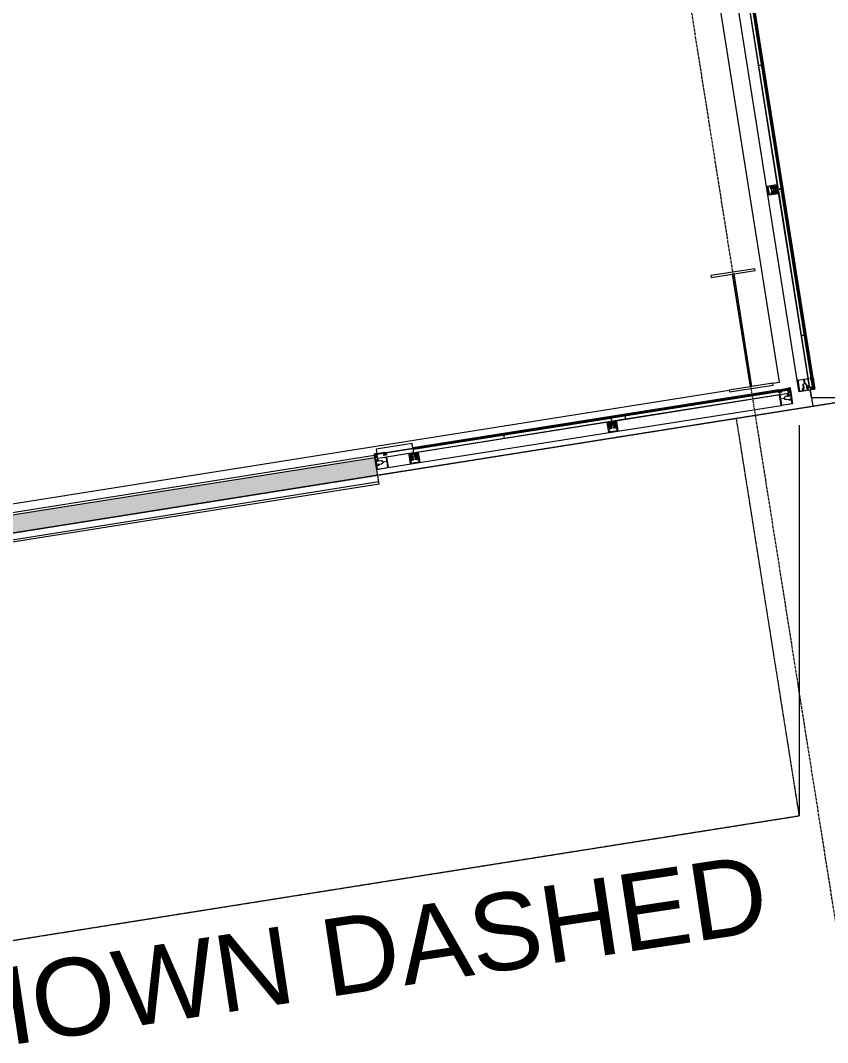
# Model space of a CAD drawing. Header units: millimetres. Extents: x -2612262 to -2065320, y 3717813 to 4283368.
# Drawn here: x -2234951 to -2230768, y 4009804 to 4015098 of the extents above; entities that cross this region are included whole.
import ezdxf

# ---------------------------------------------------------------- set-up
doc = ezdxf.new("R2010")
doc.units = ezdxf.units.MM
for name, pattern in [('Aligning Line', [3.2004, 1.6002, -1.6002]), ('Grid Line', [21, 12, -3, 3, -3]), ('Overhead', [4, 2.5, -1.5])]:
    doc.linetypes.add(name, pattern=pattern)
for name, color, linetype, lineweight in [('A-DETL-GENF', 92, 'Continuous', 5), ('A-FLOR', 192, 'Continuous', 5), ('A-FLOR-OVHD', 1, 'Overhead', 13), ('A-GENM', 13, 'Continuous', 5), ('A-GLAZ-CURT', 52, 'Continuous', 5), ('A-GLAZ-CWMG', 51, 'Continuous', 5), ('A-WALL', 113, 'Continuous', 5), ('A-WALL-PATT', 111, 'Continuous', 13), ('C-TOPO', 7, 'Continuous', 5), ('G-ANNO-REFR', 1, 'Aligning Line', 5), ('G-ANNO-TEXT', 231, 'Continuous', 5), ('S-BEAM', 12, 'Continuous', 5), ('S-GRID', 1, 'Continuous', 5)]:
    doc.layers.add(name, color=color, linetype=linetype, lineweight=lineweight)
doc.styles.add('Arial_2', font='arial.ttf', dxfattribs={"height": 400})
picture_1 = doc.add_image_def('image1.jpg', size_in_pixel=(6528, 5638))

# ---------------------------------------------------------------- blocks, each defined once
blk = doc.blocks.new('Structural Framing 19 - Structural Framing 1-1145889-GA - Part B')
at = {"layer": 'S-BEAM', "lineweight": 13}
for p, q in [((-2231145.6, 4013811.9), (-2231372.8, 4013775.9)), ((-2231252.7, 4013784.8), (-2231144, 4013802)), ((-2231144, 4013802), (-2231145.6, 4013811.9)), ((-2231372.8, 4013775.9), (-2231371.2, 4013766)), ((-2231371.2, 4013766), (-2231262.5, 4013783.2)), ((-2231262.5, 4013783.2), (-2231170.2, 4013200.5)), ((-2231160.4, 4013202.1), (-2231252.7, 4013784.8)), ((-2231277.3, 4013173.4), (-2231050.2, 4013209.4)), ((-2231051.7, 4013219.3), (-2231160.4, 4013202.1)), ((-2231050.2, 4013209.4), (-2231051.7, 4013219.3)), ((-2231170.2, 4013200.5), (-2231278.9, 4013183.3)), ((-2231278.9, 4013183.3), (-2231277.3, 4013173.4))]:
    blk.add_line(p, q, dxfattribs=at)
blk = doc.blocks.new('Rectangular Mullion - DPANMF BT2-1105307-GA - Part B')
at = {"layer": 'A-DETL-GENF'}
for p, q in [((-41.7, 64.5), (-46.7, 64.5)), ((-46.7, 64.5), (-46.7, 10.5)), ((-46, 64.5), (10.8, 64.5)), ((13.3, 67), (-45.3, 67)), ((-45.2, 33.9), (-45.2, 63)), ((-45.2, 63), (-41.7, 63)), ((-41.7, 63), (-41.7, 64.5)), ((10.8, 64.5), (10.8, 46.4)), ((13.3, -7.1), (13.3, 67)), ((-46.7, 10.5), (-36.7, 10.5)), ((-45.2, 12), (-45.2, 30.4)), ((-36.7, 12), (-45.2, 12)), ((-25.4, 32.9), (-44.2, 32.9)), ((-44.2, 31.4), (-25.4, 31.4)), ((-36.7, 10.5), (-36.7, 12)), ((4, 24.1), (-15.3, 24.1)), ((-15.3, 22.9), (-2, 22.9)), ((-15.1, 40.1), (4, 40.1)), ((-2, 41.3), (-15, 41.3)), ((-2, 43.8), (-2, 41.3)), ((-2, 22.9), (-2, 20.4)), ((-1, 41.3), (-1, 43.8)), ((0.9, 41.3), (-1, 41.3)), ((-1, 20.4), (-1, 22.9)), ((-1, 22.9), (0.9, 22.9)), ((10.8, 46.4), (-0.2, 46.4)), ((-0.2, 46.4), (-0.2, 42.1)), ((-0.2, 22), (-0.2, 13.8)), ((-0.2, 13.8), (1.3, 13.8)), ((1.3, 41.5), (1.3, 44.9)), ((1.3, 44.9), (10.8, 44.9)), ((1.3, 20.4), (1.3, 22.5)), ((10.8, 20.4), (1.3, 20.4)), ((1.3, 13.8), (1.3, 18.9)), ((1.3, 18.9), (10.8, 18.9)), ((4.2, 40.7), (1.7, 42.1)), ((1.7, 22.2), (4.2, 23.6)), ((7.8, 4), (2, 4)), ((2, 4), (2, 0.1)), ((3.3, -0.6), (3.3, 2.3)), ((3.3, 2.3), (5.9, 2.3)), ((3.3, 1.2), (3.3, -1.6)), ((4.4, -2.2), (4.4, 0.6)), ((5.9, 2.3), (5.9, -14.3)), ((7.8, -5.4), (7.8, 4)), ((10.8, 44.9), (10.8, 20.4)), ((10.8, 18.9), (10.8, -5.4)), ((-45.8, -6.3), (-48, -0.4)), ((-43.7, -6.9), (-45.8, -6.3)), ((-44.1, -10.5), (-45.6, -10.5)), ((-45.6, -10.5), (-45.6, -16.4)), ((-45.6, -12.3), (-45.6, -10.5)), ((-45.6, -10.5), (-43.4, -10.5)), ((-45.6, -16.4), (2.4, -16.4)), ((-44.2, -0.9), (-43.1, -6.3)), ((-44.1, -14.4), (-44.1, -10.5)), ((0, -14.4), (-44.1, -14.4)), ((-41.5, -5.9), (-43.6, -0.7)), ((-43.4, -10.5), (-43.4, -11.6)), ((0, -11.7), (0, -14.4)), ((1.8, -11), (0.7, -11)), ((2.4, -16.4), (1.6, -12.4)), ((1.6, -12.4), (3.2, -12.4)), ((2.3, -2.4), (2.3, -10.5)), ((2.3, -12.7), (2.3, -16.4)), ((2.3, -16.4), (7.8, -16.4)), ((3.7, -3.3), (4.4, -2.2)), ((3.7, -11.9), (3.7, -3.3)), ((5.9, -14.3), (4.2, -14.3)), ((10.8, -5.4), (7.8, -5.4)), ((7.8, -16.4), (7.8, -7.1)), ((7.8, -7.1), (13.3, -7.1))]:
    blk.add_line(p, q, dxfattribs=at)
for centre, radius, start, end in [((-44.2, 33.9), 1, 180, 270), ((-44.2, 30.4), 1, 90, 180), ((-25.4, 33.9), 1, 270, 350.1209), ((-25.4, 30.4), 1, 9.879, 90), ((-15.3, 32.1), 9.2, 88.3739, 170.1209), ((-15.3, 32.1), 9.2, 189.879, 270), ((-15.3, 32.1), 8, 88.2562, 270), ((-1.5, 43.8), 0.5, 0, 180), ((-1.5, 20.4), 0.5, 180, 0), ((2.8, 0.1), 0.834, 180, 303.9612), ((4, 40.4), 0.3, 270, 60), ((4, 23.8), 0.3, 300, 90), ((-48.3, -0.5), 0.4, 19.6375, 186.4047), ((-9.6, -1.2), 39.1, 179.0481, 193.7613), ((-44.3, -9.7), 3.39, 193.7613, 216.2723), ((-43.9, -0.8), 0.32, 21.9882, 191.4702), ((-43.6, -6.4), 0.48, 253.5726, 11.4702), ((-45.9, -0.3), 11.6, 282.7142, 356.5551), ((-40.7, -5.5), 0.88, 201.9882, 317.4298), ((-81.5, 37), 59.8, 313.8532, 321.0063), ((-34.7, -0.9), 0.4, 353.0736, 139.4168), ((0.7, -11.7), 0.7, 90, 180), ((1.8, -10.5), 0.5, 270, 0), ((3.2, -11.9), 0.5, 270, 0), ((4.2, -13.8), 0.5, 180, 270)]:
    blk.add_arc(centre, radius, start, end, dxfattribs=at)
for points, knots in [([(-45.3, 67), (-45.3, 67), (-45.4, 67), (-45.6, 66.9), (-45.7, 66.7), (-45.8, 66.6), (-45.9, 66.4), (-46, 66.1), (-46.1, 65.8), (-46.3, 65.6), (-46.4, 65.3), (-46.4, 65.1), (-46.4, 64.9), (-46.4, 64.7), (-46.2, 64.6), (-46.1, 64.5), (-46, 64.5)], [0, 0, 0, 0, 0.0625, 0.125, 0.177083, 0.229167, 0.291667, 0.375, 0.458333, 0.541667, 0.625, 0.708333, 0.770833, 0.84375, 0.916667, 1, 1, 1, 1]), ([(-0.2, 42.1), (-0.2, 41.9), (0, 41.7), (0.3, 41.5), (0.5, 41.4), (0.6, 41.3), (0.8, 41.3), (1, 41.2), (1.2, 41.3), (1.3, 41.4), (1.3, 41.5)], [0, 0, 0, 0, 0.333333, 0.416667, 0.5, 0.583333, 0.666667, 0.75, 0.84375, 1, 1, 1, 1]), ([(1.3, 22.5), (1.3, 22.6), (1.2, 22.7), (1.1, 22.8), (0.9, 22.8), (0.7, 22.8), (0.5, 22.7), (0.3, 22.6), (0.1, 22.5), (0, 22.3), (-0.2, 22.2), (-0.2, 22.1), (-0.2, 22)], [0, 0, 0, 0, 0.083333, 0.1875, 0.291667, 0.375, 0.458333, 0.583333, 0.666667, 0.75, 0.875, 1, 1, 1, 1]), ([(1.7, 42.1), (1.7, 42.1), (1.6, 42.2), (1.4, 42), (1.2, 41.8), (1.1, 41.6), (1, 41.4), (0.9, 41.3)], [0, 0, 0, 0, 0.25, 0.5, 0.75, 0.875, 1, 1, 1, 1]), ([(0.9, 22.9), (1, 22.9), (1.1, 22.7), (1.2, 22.5), (1.3, 22.3), (1.5, 22.1), (1.6, 22.1), (1.7, 22.2)], [0, 0, 0, 0, 0.125, 0.25, 0.375, 0.625, 1, 1, 1, 1]), ([(4.4, 0.6), (4.4, 0.7), (4.3, 1), (4.2, 1.2), (3.9, 1.3), (3.7, 1.4), (3.4, 1.4), (3.3, 1.3), (3.3, 1.2)], [0, 0, 0, 0, 0.166667, 0.333333, 0.5, 0.666667, 0.791667, 1, 1, 1, 1]), ([(-47, -11.7), (-46.8, -12), (-46.3, -12.4), (-45.7, -12.5), (-45.6, -12.4), (-45.6, -12.3)], [0, 0, 0, 0, 0.470588, 0.735294, 1, 1, 1, 1]), ([(3.3, -1.6), (3.2, -1.6), (3.1, -1.6), (2.9, -1.6), (2.7, -1.7), (2.5, -1.8), (2.4, -2), (2.3, -2.2), (2.3, -2.3), (2.3, -2.4)], [0, 0, 0, 0, 0.222222, 0.388889, 0.555556, 0.666667, 0.777778, 0.888889, 1, 1, 1, 1]), ([(3.7, -13.8), (3.7, -13.8), (3.7, -13.7), (3.7, -13.5), (3.6, -13.3), (3.5, -13.2), (3.3, -13.1), (3.2, -12.9), (3, -12.8), (2.8, -12.6), (2.7, -12.5), (2.5, -12.4), (2.3, -12.4), (2.3, -12.6), (2.3, -12.7)], [0, 0, 0, 0, 0.0625, 0.125, 0.1875, 0.25, 0.3125, 0.375, 0.5, 0.583333, 0.708333, 0.802083, 0.911458, 1, 1, 1, 1])]:
    blk.add_open_spline(points, degree=3, knots=knots, dxfattribs=at)
blk = doc.blocks.new('Rectangular Mullion - Frame_Framed Facade_Danpal_DPANMF BT2-2873153-GA - Part B')
at = {"layer": 'A-GLAZ-CWMG'}
for p, q in [((-60, 54.5), (-60, 57)), ((-13.3, 0.5), (-60, 0.5)), ((-13.3, -24.4), (-13.3, 0.5)), ((-58.9, -26.4), (-58.9, -20.5)), ((-58.9, -20.5), (-57.4, -20.5)), ((-57.4, -20.5), (-57.4, -24.4)), ((-5.5, -26.4), (-10.9, -26.4)), ((0, -17.1), (-5.5, -17.1)), ((-5.5, -17.1), (-5.5, -26.4))]:
    blk.add_line(p, q, dxfattribs=at)
blk = doc.blocks.new('MulticellPanel_Polycarbonate_Danpal_1040w - Grey-2900066-GA - Part B')
at = {"layer": 'A-GENM'}
h = blk.add_hatch(dxfattribs=at)
h.set_pattern_fill('FP_21', color=256, style=0, pattern_type=2)
h.set_pattern_definition([(81, (1576145.8, -4312767.3), (-790.15067, 125.14757), []), (171, (1576145.8, -4312767.3), (-125.14757, -790.15067), [])])
h.paths.add_polyline_path([(-458.4, -6.4), (-456.3, -1.3), (-462.2, -3.2)])
h.paths.add_polyline_path([(-463.4, -13.5), (-458.4, -10.9), (-458.4, -6.4), (-463.4, -4.4)])
h.paths.add_polyline_path([(-463.4, -2.1), (-456.3, -1.3), (-463.4, 7)])
h.paths.add_polyline_path([(-454.5, 0), (454.5, 0), (462.2, 8.2), (460.4, 16), (-460.4, 16), (-462.2, 8.2)])
h.paths.add_polyline_path([(458.4, -6.4), (462.2, -3.2), (456.3, -1.3)])
h.paths.add_polyline_path([(463.4, -13.3), (463.4, -4.4), (458.4, -6.4), (458.4, -10.9), (462.8, -13.2)])
h.paths.add_polyline_path([(456.3, -1.3), (463.4, -2.1), (463.4, 7)])
for p, q in [((-463.4, 13), (-463.4, 9.4)), ((-463.4, 7), (-463.4, -2.1)), ((460.4, 16), (-460.4, 16)), ((463.4, 9.4), (463.4, 13)), ((463.4, -2.1), (463.4, 7)), ((-463.4, -4.4), (-463.4, -13.5)), ((-461.9, -15), (-459.1, -15)), ((-458.4, -6.4), (-456.3, -1.3)), ((-458.4, -10.9), (-455.9, -6)), ((-455.9, -6), (-458.4, -6.4)), ((-455.9, -10.5), (-458.4, -10.9)), ((-457.7, -14.2), (-455.9, -10.5)), ((-454.5, 0), (454.5, 0)), ((458.4, -6.4), (455.9, -6)), ((455.9, -6), (458.4, -10.9)), ((458.4, -10.9), (455.9, -10.5)), ((455.9, -10.5), (457.3, -13.3)), ((456.3, -1.3), (458.4, -6.4)), ((459.1, -15), (461.9, -15)), ((463.4, -13.3), (463.4, -4.4))]:
    blk.add_line(p, q, dxfattribs=at)
for centre, radius, start, end in [((-460.4, 13), 3, 90, 180), ((-463.4, 8.2), 1.2, 270.0002, 89.9998), ((460.4, 13), 3, 0, 90), ((463.4, 8.2), 1.2, 90.0002, 269.9998), ((-463.4, -3.2), 1.2, 270.0002, 89.9998), ((-461.9, -13.5), 1.5, 180, 270), ((-459.1, -13.5), 1.5, 270, 333.1609), ((-454.5, -2), 2, 90, 158.7864), ((454.5, -2), 2, 21.2136, 90), ((459.1, -13.5), 1.5, 206.8391, 270), ((461.9, -13.5), 1.5, 270, 315), ((463.4, -3.2), 1.2, 90.0002, 269.9998)]:
    blk.add_arc(centre, radius, start, end, dxfattribs=at)
blk = doc.blocks.new('Rectangular Mullion - DPAEC50-1105308-GA - Part B')
at = {"layer": 'A-DETL-GENF'}
for p, q in [((24.3, 53.5), (-24.3, 53.5)), ((-24.3, 53.5), (-24.3, 4.5)), ((24.3, 4.5), (24.3, 53.5)), ((-23.3, 3.5), (-18.2, 3.5)), ((-21.8, 7.3), (-21.8, 34.3)), ((-21.3, 42.6), (-21.3, 49.5)), ((-20.8, 35.3), (-18.1, 35.3)), ((-16.8, 6.7), (-20.7, 6.3)), ((-15, 18), (-20.3, 8.8)), ((-20.3, 8.8), (-20.3, 7.3)), ((-20.3, 7.3), (-14.1, 7.3)), ((-20.1, 50.7), (-1.2, 50.7)), ((-20.1, 41), (-19.6, 42.6)), ((-19.7, 8.7), (-14.9, 16.9)), ((-19.7, 7.9), (-19.7, 8.7)), ((-14.2, 7.9), (-19.7, 7.9)), ((-17, 40), (-18.6, 39.5)), ((-18.1, 35.3), (-17.6, 21.6)), ((-9.6, 36.9), (-17.6, 36.9)), ((-16.3, 22.3), (-16.8, 35.3)), ((-16.8, 35.3), (-9, 35.3)), ((-9.3, 19.8), (-14.2, 19.8)), ((-14.2, 19.2), (-9.6, 19.2)), ((-8.9, 9.2), (-13.4, 8.1)), ((-13.3, 7.4), (-7.3, 8.9)), ((-8.5, 1.7), (-12.4, 1.4)), ((-12.2, 0.8), (-8.6, 1.1)), ((-7.3, 8.9), (-9.2, 4.5)), ((-8, 37.5), (-9.1, 37.5)), ((9.1, 34.3), (-9.1, 34.3)), ((-9.1, 33.5), (-7.9, 33.5)), ((-8.7, 4), (-6.9, 4.4)), ((-6.9, 4.4), (-8.5, 1.7)), ((-8.3, 4.8), (-6.1, 9.9)), ((-6.1, 9.9), (-8.3, 9.4)), ((-5.8, 5.4), (-8.3, 4.8)), ((-8, 36.3), (-8, 37.5)), ((-7.9, 33.5), (-7.9, 21.5)), ((-7.8, 1.7), (-5.8, 5.4)), ((-7.3, 22), (-7.3, 33.5)), ((-7.3, 33.5), (7.3, 33.5)), ((3.5, 23.2), (-3.5, 23.2)), ((-3.5, 22.6), (3.5, 22.6)), ((-1.2, 50.7), (0, 51.9)), ((0, 51.9), (1.2, 50.7)), ((1.2, 50.7), (20.1, 50.7)), ((8.3, 4.8), (5.8, 5.4)), ((5.8, 5.4), (7.8, 1.7)), ((8.3, 9.4), (6.1, 9.9)), ((6.1, 9.9), (8.3, 4.8)), ((8.5, 1.7), (6.9, 4.4)), ((6.9, 4.4), (8.7, 4)), ((7.3, 33.5), (7.3, 22)), ((9.2, 4.5), (7.3, 8.9)), ((7.3, 8.9), (13.3, 7.4)), ((7.9, 21.5), (7.9, 33.5)), ((7.9, 33.5), (9.1, 33.5)), ((9.1, 37.5), (8, 37.5)), ((8, 37.5), (8, 36.3)), ((12.4, 1.4), (8.5, 1.7)), ((8.6, 1.1), (12.2, 0.8)), ((13.4, 8.1), (8.9, 9.2)), ((9, 35.3), (16.8, 35.3)), ((14.2, 19.8), (9.3, 19.8)), ((17.6, 36.9), (9.6, 36.9)), ((9.6, 19.2), (14.2, 19.2)), ((14.1, 7.3), (20.3, 7.3)), ((19.7, 7.9), (14.2, 7.9)), ((14.9, 16.9), (19.7, 8.7)), ((20.3, 8.8), (15, 18)), ((16.8, 35.3), (16.3, 22.3)), ((20.7, 6.3), (16.8, 6.7)), ((18.6, 39.5), (17, 40)), ((17.6, 21.6), (18.1, 35.3)), ((18.1, 35.3), (20.8, 35.3)), ((18.2, 3.5), (23.3, 3.5)), ((19.6, 42.6), (20.1, 41)), ((19.7, 8.7), (19.7, 7.9)), ((20.3, 7.3), (20.3, 8.8)), ((21.3, 49.5), (21.3, 42.6)), ((21.8, 34.3), (21.8, 7.3))]:
    blk.add_line(p, q, dxfattribs=at)
for centre, radius, start, end in [((-23.3, 4.5), 1, 180, 270), ((-20.6, 39), 2.1, 75, 15), ((-20.8, 34.3), 1, 90, 180), ((-20.8, 7.3), 1, 180, 275), ((-20.1, 49.5), 1.2, 90, 180), ((-20.6, 39), 3.7, 75, 100.9055), ((-20.6, 39), 3.7, 325.4192, 15), ((-9.1, 28.3), 6, 90, 178.5709), ((137.1, 24.7), 152.2, 178.5709, 182.4896), ((137.1, 24.7), 152.2, 182.9076, 186.319), ((-9.1, 28.3), 5.2, 90, 178.5709), ((137.1, 24.7), 151.4, 178.5709, 181.8369), ((137.1, 24.7), 151.4, 182.064, 186.2791), ((137.1, 25.2), 152.2, 186.7358, 188.8939), ((137.1, 25.2), 151.4, 186.7315, 189.0318), ((-12.3, 1.8), 0.975, 188.8939, 275.24), ((-3.5, 16.6), 6.58, 156.7371, 181.8449), ((16.4, 17.2), 26.5, 181.8449, 197.5886), ((-9.8, 37.6), 0.706, 289.0493, 354.5477), ((-3.5, 16.6), 5.98, 90, 181.8449), ((16.4, 17.2), 25.9, 181.8449, 197.6717), ((-3.5, 16.6), 6.58, 131.8412, 150.9148), ((-8.8, 4.4), 0.4, 157.1611, 284), ((-9, 36.3), 1, 270, 360), ((-8.7, 2.1), 0.963, 275.24, 334.4387), ((-3.5, 16.6), 6.58, 90, 125.1634), ((3.5, 16.6), 6.58, 54.8366, 90), ((3.5, 16.6), 5.98, 358.1551, 90), ((8.7, 2.1), 0.963, 205.5613, 264.76), ((3.5, 16.6), 6.58, 29.0852, 48.1588), ((9, 36.3), 1, 180, 270), ((-16.4, 17.2), 25.9, 342.3283, 358.1551), ((8.8, 4.4), 0.4, 256, 22.8389), ((-16.4, 17.2), 26.5, 342.4114, 358.1551), ((9.8, 37.6), 0.706, 185.4523, 250.9507), ((9.1, 28.3), 6, 1.4287, 89.9792), ((9.1, 28.3), 5.2, 1.4291, 90), ((3.5, 16.6), 6.58, 358.1551, 23.2629), ((12.3, 1.8), 0.975, 264.76, 351.1061), ((-137.1, 25.2), 151.4, 350.9682, 353.2685), ((-137.1, 25.2), 152.2, 351.1061, 353.2642), ((-137.1, 24.7), 151.4, 353.7209, 357.936), ((-137.1, 24.7), 151.4, 358.1631, 1.4291), ((-137.1, 24.7), 152.2, 353.681, 357.0924), ((-137.1, 24.7), 152.2, 357.5109, 1.4287), ((20.6, 39), 3.7, 165, 214.5808), ((20.6, 39), 2.1, 165, 105), ((20.6, 39), 3.7, 79.0945, 105), ((20.1, 49.5), 1.2, 360, 90), ((20.8, 7.3), 1, 265, 360), ((20.8, 34.3), 1, 360, 90), ((23.3, 4.5), 1, 270, 360)]:
    blk.add_arc(centre, radius, start, end, dxfattribs=at)
for points, knots in [([(-18.2, 3.5), (-18.1, 3.5), (-17.9, 3.5), (-17.6, 3.7), (-17.5, 3.8), (-17.3, 4), (-17.2, 4.2), (-17, 4.4), (-16.9, 4.6), (-16.8, 4.8), (-16.7, 5.1), (-16.6, 5.4), (-16.5, 5.6), (-16.5, 5.8), (-16.5, 6), (-16.5, 6.2), (-16.5, 6.4), (-16.5, 6.6), (-16.6, 6.7), (-16.8, 6.7), (-16.8, 6.7)], [0, 0, 0, 0, 0.083333, 0.166667, 0.208333, 0.25, 0.333333, 0.375, 0.416667, 0.458333, 0.5, 0.583333, 0.666667, 0.729167, 0.791667, 0.84375, 0.885417, 0.927083, 0.96875, 1, 1, 1, 1]), ([(-17.6, 21.6), (-17.6, 21.5), (-17.6, 21.4), (-17.4, 21.3), (-17.1, 21.3), (-16.8, 21.5), (-16.6, 21.7), (-16.4, 21.9), (-16.4, 22.1), (-16.4, 22.3), (-16.3, 22.3)], [0, 0, 0, 0, 0.125, 0.25, 0.5, 0.625, 0.75, 0.875, 0.9375, 1, 1, 1, 1]), ([(16.3, 22.3), (16.4, 22.3), (16.4, 22.1), (16.4, 22), (16.5, 21.8), (16.7, 21.5), (17.1, 21.2), (17.6, 21.3), (17.6, 21.6)], [0, 0, 0, 0, 0.0625, 0.125, 0.1875, 0.3125, 0.4375, 1, 1, 1, 1]), ([(16.8, 6.7), (16.8, 6.7), (16.6, 6.7), (16.5, 6.6), (16.5, 6.4), (16.5, 6.2), (16.5, 6), (16.5, 5.8), (16.5, 5.6), (16.6, 5.3), (16.9, 4.6), (17.5, 3.7), (17.8, 3.5), (18.2, 3.5)], [0, 0, 0, 0, 0.03125, 0.072917, 0.114583, 0.15625, 0.208333, 0.270833, 0.333333, 0.416667, 0.583333, 0.75, 1, 1, 1, 1])]:
    blk.add_open_spline(points, degree=3, knots=knots, dxfattribs=at)
blk = doc.blocks.new('Rectangular Mullion - Mullion_FramedFacade_Danpal_DPAEC50-2873148-GA - Part B')
at = {"layer": 'A-GLAZ-CWMG'}
for p, q in [((-18.2, 3.5), (-23.3, 3.5)), ((-20.3, 8.8), (-21.8, 8.8)), ((-20.7, 6.3), (-16.8, 6.7)), ((-20.3, 7.3), (-20.3, 8.8)), ((-14.1, 7.3), (-20.3, 7.3)), ((-8.6, 1.1), (-12.2, 0.8)), ((-8.3, 9.4), (-6.1, 9.9)), ((-6.1, 9.9), (-8.3, 4.8)), ((-8.3, 4.8), (-5.8, 5.4)), ((-5.8, 5.4), (-7.8, 1.7)), ((3.5, 22.6), (-3.5, 22.6)), ((7.8, 1.7), (5.8, 5.4)), ((5.8, 5.4), (8.3, 4.8)), ((8.3, 4.8), (6.1, 9.9)), ((6.1, 9.9), (8.3, 9.4)), ((12.2, 0.8), (8.6, 1.1)), ((20.3, 7.3), (14.1, 7.3)), ((16.8, 6.7), (20.7, 6.3)), ((23.3, 3.5), (18.2, 3.5)), ((21.8, 8.8), (20.3, 8.8)), ((20.3, 8.8), (20.3, 7.3))]:
    blk.add_line(p, q, dxfattribs=at)
for centre, radius, start, end in [((-23.3, 4.5), 1, 180, 270), ((-20.8, 7.3), 1, 227.5, 275), ((137.1, 25.2), 152.2, 186.7358, 188.8939), ((-12.3, 1.8), 0.975, 188.8939, 275.24), ((-3.5, 16.6), 5.98, 90, 181.8449), ((16.4, 17.2), 25.9, 181.8449, 197.6717), ((-8.7, 2.1), 0.963, 275.24, 334.4387), ((3.5, 16.6), 5.98, 358.1551, 90), ((8.7, 2.1), 0.963, 205.5613, 264.76), ((-16.4, 17.2), 25.9, 342.3283, 358.1551), ((12.3, 1.8), 0.975, 264.76, 351.1061), ((-137.1, 25.2), 152.2, 351.1061, 353.2642), ((20.8, 7.3), 1, 265, 0), ((23.3, 4.5), 1, 270, 0)]:
    blk.add_arc(centre, radius, start, end, dxfattribs=at)
for points, knots in [([(-16.8, 6.7), (-16.8, 6.7), (-16.6, 6.7), (-16.5, 6.6), (-16.5, 6.4), (-16.5, 6.2), (-16.5, 6), (-16.5, 5.8), (-16.5, 5.6), (-16.6, 5.4), (-16.7, 5.1), (-16.8, 4.8), (-16.9, 4.6), (-17, 4.4), (-17.2, 4.2), (-17.3, 4), (-17.5, 3.8), (-17.6, 3.7), (-17.9, 3.5), (-18.1, 3.5), (-18.2, 3.5)], [-1, -1, -1, -1, -0.96875, -0.927083, -0.885417, -0.84375, -0.791667, -0.729167, -0.666667, -0.583333, -0.5, -0.458333, -0.416667, -0.375, -0.333333, -0.25, -0.208333, -0.166667, -0.083333, 0, 0, 0, 0]), ([(18.2, 3.5), (17.8, 3.5), (17.5, 3.7), (16.9, 4.6), (16.6, 5.3), (16.5, 5.6), (16.5, 5.8), (16.5, 6), (16.5, 6.2), (16.5, 6.4), (16.5, 6.6), (16.6, 6.7), (16.8, 6.7), (16.8, 6.7)], [-1, -1, -1, -1, -0.75, -0.583333, -0.416667, -0.333333, -0.270833, -0.208333, -0.15625, -0.114583, -0.072917, -0.03125, 0, 0, 0, 0])]:
    blk.add_open_spline(points, degree=3, knots=knots, dxfattribs=at)
blk = doc.blocks.new('Rectangular Mullion - Frame_Framed Facade_Danpal_DPANMF BT1-2900064-GA - Part B')
at = {"layer": 'A-GLAZ-CWMG'}
for p, q in [((-2231020.8, 4013185.1), (-2231891.1, 4013047.2)), ((-2230974.9, 4013186.4), (-2231890.2, 4013041.4)), ((-2231017.7, 4013158.3), (-2231880.6, 4013021.7)), ((-2230962.7, 4013194.3), (-2230968.1, 4013193.4)), ((-2230961.7, 4013188.5), (-2230967.2, 4013187.6)), ((-2230962.7, 4013194.3), (-2230961.7, 4013188.5)), ((-2230961.7, 4013188.5), (-2230961.2, 4013185.1)), ((-2231008.9, 4013102.5), (-2231878, 4012964.9))]:
    blk.add_line(p, q, dxfattribs=at)
blk = doc.blocks.new('Rectangular Mullion - DPANMF BT1-1105306-GA - Part B')
at = {"layer": 'A-DETL-GENF'}
for p, q in [((45.3, 67), (-13.3, 67)), ((-13.3, 67), (-13.3, -7.1)), ((-10.8, 46.4), (-10.8, 64.5)), ((-10.8, 64.5), (46, 64.5)), ((46.7, 64.5), (41.7, 64.5)), ((41.7, 64.5), (41.7, 63)), ((41.7, 63), (45.2, 63)), ((45.2, 63), (45.2, 33.9)), ((46.7, 10.5), (46.7, 64.5)), ((0.2, 46.4), (-10.8, 46.4)), ((-10.8, 20.4), (-10.8, 44.9)), ((-10.8, 44.9), (-1.3, 44.9)), ((-1.3, 20.4), (-10.8, 20.4)), ((-10.8, -5.4), (-10.8, 18.9)), ((-10.8, 18.9), (-1.3, 18.9)), ((-2, 4), (-7.8, 4)), ((-7.8, 4), (-7.8, -5.4)), ((-5.9, -14.3), (-5.9, 2.3)), ((-5.9, 2.3), (-3.3, 2.3)), ((-4.4, 0.6), (-4.4, -2.2)), ((-1.7, 42.1), (-4.2, 40.7)), ((-4.2, 23.6), (-1.7, 22.2)), ((-4, 40.1), (15.1, 40.1)), ((15.3, 24.1), (-4, 24.1)), ((-3.3, 2.3), (-3.3, -0.6)), ((-3.3, -1.6), (-3.3, 1.2)), ((-2, 0.1), (-2, 4)), ((-1.3, 44.9), (-1.3, 41.5)), ((-1.3, 22.5), (-1.3, 20.4)), ((-1.3, 18.9), (-1.3, 13.8)), ((-1.3, 13.8), (0.2, 13.8)), ((1, 41.3), (-0.9, 41.3)), ((-0.9, 22.9), (1, 22.9)), ((0.2, 42.1), (0.2, 46.4)), ((0.2, 13.8), (0.2, 22)), ((1, 43.8), (1, 41.3)), ((1, 22.9), (1, 20.4)), ((2, 41.3), (2, 43.8)), ((15, 41.3), (2, 41.3)), ((2, 20.4), (2, 22.9)), ((2, 22.9), (15.3, 22.9)), ((44.2, 32.9), (25.4, 32.9)), ((25.4, 31.4), (44.2, 31.4)), ((45.2, 12), (36.7, 12)), ((36.7, 12), (36.7, 10.5)), ((36.7, 10.5), (46.7, 10.5)), ((45.2, 30.4), (45.2, 12)), ((-13.3, -7.1), (-7.8, -7.1)), ((-7.8, -5.4), (-10.8, -5.4)), ((-7.8, -7.1), (-7.8, -16.4)), ((-7.8, -16.4), (-2.3, -16.4)), ((-4.2, -14.3), (-5.9, -14.3)), ((-4.4, -2.2), (-3.7, -3.3)), ((-3.7, -3.3), (-3.7, -11.9)), ((-3.2, -12.4), (-1.6, -12.4)), ((-1.6, -12.4), (-2.4, -16.4)), ((-2.4, -16.4), (45.6, -16.4)), ((-2.3, -10.5), (-2.3, -2.4)), ((-2.3, -16.4), (-2.3, -12.7)), ((-0.7, -11), (-1.8, -11)), ((0, -14.4), (0, -11.7)), ((44.1, -14.4), (0, -14.4)), ((43.6, -0.7), (41.5, -5.9)), ((43.1, -6.3), (44.2, -0.9)), ((43.4, -11.6), (43.4, -10.5)), ((43.4, -10.5), (45.6, -10.5)), ((45.8, -6.3), (43.7, -6.9)), ((45.6, -10.5), (44.1, -10.5)), ((44.1, -10.5), (44.1, -14.4)), ((45.6, -16.4), (45.6, -10.5)), ((45.6, -10.5), (45.6, -12.3)), ((48, -0.4), (45.8, -6.3))]:
    blk.add_line(p, q, dxfattribs=at)
for centre, radius, start, end in [((-4, 40.4), 0.3, 120, 270), ((-4, 23.8), 0.3, 90, 240), ((-2.8, 0.1), 0.834, 236.0388, 360), ((1.5, 43.8), 0.5, 360, 180), ((1.5, 20.4), 0.5, 180, 360), ((15.3, 32.1), 9.2, 9.8791, 91.6261), ((15.3, 32.1), 8, 270, 91.7438), ((15.3, 32.1), 9.2, 270, 350.121), ((25.4, 33.9), 1, 189.8791, 270), ((25.4, 30.4), 1, 90, 170.121), ((44.2, 33.9), 1, 270, 0), ((44.2, 30.4), 1, 0, 90), ((-4.2, -13.8), 0.5, 270, 360), ((-3.2, -11.9), 0.5, 180, 270), ((-1.8, -10.5), 0.5, 180, 270), ((-0.7, -11.7), 0.7, 360, 90), ((34.7, -0.9), 0.4, 40.5832, 186.9264), ((45.9, -0.3), 11.6, 183.4449, 257.2858), ((81.5, 37), 59.8, 218.9937, 226.1468), ((40.7, -5.5), 0.88, 222.5702, 338.0118), ((43.6, -6.4), 0.48, 168.5298, 286.4274), ((43.9, -0.8), 0.32, 348.5298, 158.0118), ((44.3, -9.7), 3.39, 323.7277, 346.2387), ((9.6, -1.2), 39.1, 346.2387, 0.9519), ((48.3, -0.5), 0.4, 353.5953, 160.3625)]:
    blk.add_arc(centre, radius, start, end, dxfattribs=at)
for points, knots in [([(46, 64.5), (46, 64.5), (46.1, 64.5), (46.3, 64.6), (46.4, 64.7), (46.4, 64.9), (46.4, 65.2), (46.3, 65.4), (46.2, 65.8), (46, 66.1), (45.8, 66.5), (45.7, 66.6), (45.6, 66.8), (45.5, 67), (45.4, 67), (45.3, 67)], [0, 0, 0, 0, 0.041667, 0.104167, 0.177083, 0.239583, 0.333333, 0.416667, 0.5, 0.666667, 0.729167, 0.791667, 0.84375, 0.90625, 1, 1, 1, 1]), ([(-3.3, 1.2), (-3.3, 1.2), (-3.3, 1.3), (-3.6, 1.4), (-3.9, 1.4), (-4.2, 1.2), (-4.3, 1), (-4.4, 0.7), (-4.4, 0.6)], [0, 0, 0, 0, 0.125, 0.25, 0.5, 0.666667, 0.833333, 1, 1, 1, 1]), ([(-0.9, 41.3), (-1, 41.4), (-1.1, 41.6), (-1.2, 41.8), (-1.3, 42), (-1.5, 42.2), (-1.6, 42.2), (-1.7, 42.1)], [0, 0, 0, 0, 0.125, 0.25, 0.375, 0.625, 1, 1, 1, 1]), ([(-1.7, 22.2), (-1.7, 22.1), (-1.6, 22.1), (-1.4, 22.2), (-1.2, 22.5), (-1.1, 22.7), (-1, 22.9), (-0.9, 22.9)], [0, 0, 0, 0, 0.25, 0.5, 0.75, 0.875, 1, 1, 1, 1]), ([(-1.3, 41.5), (-1.3, 41.5), (-1.2, 41.3), (-1.1, 41.2), (-0.9, 41.2), (-0.7, 41.3), (-0.5, 41.4), (-0.3, 41.5), (-0.1, 41.6), (0, 41.7), (0.2, 41.9), (0.2, 42), (0.2, 42.1)], [0, 0, 0, 0, 0.083333, 0.1875, 0.291667, 0.375, 0.458333, 0.583333, 0.666667, 0.75, 0.875, 1, 1, 1, 1]), ([(0.2, 22), (0.2, 22.2), (0, 22.4), (-0.3, 22.6), (-0.5, 22.7), (-0.6, 22.7), (-0.8, 22.8), (-1, 22.8), (-1.2, 22.8), (-1.3, 22.7), (-1.3, 22.5)], [0, 0, 0, 0, 0.333333, 0.416667, 0.5, 0.583333, 0.666667, 0.75, 0.84375, 1, 1, 1, 1]), ([(-2.3, -12.7), (-2.3, -12.6), (-2.3, -12.5), (-2.5, -12.4), (-2.7, -12.5), (-2.9, -12.7), (-3.1, -12.9), (-3.3, -13), (-3.4, -13.2), (-3.5, -13.3), (-3.6, -13.4), (-3.7, -13.6), (-3.7, -13.8), (-3.7, -13.8)], [0, 0, 0, 0, 0.072917, 0.1875, 0.291667, 0.5, 0.583333, 0.666667, 0.729167, 0.791667, 0.854167, 0.916667, 1, 1, 1, 1]), ([(-2.3, -2.4), (-2.3, -2.3), (-2.3, -2.2), (-2.4, -2), (-2.5, -1.8), (-2.6, -1.7), (-2.8, -1.7), (-3, -1.6), (-3.2, -1.6), (-3.3, -1.6)], [0, 0, 0, 0, 0.111111, 0.222222, 0.333333, 0.444444, 0.555556, 0.708333, 1, 1, 1, 1]), ([(45.6, -12.3), (45.6, -12.3), (45.7, -12.5), (45.8, -12.5), (46, -12.5), (46.4, -12.4), (46.8, -12.1), (47, -11.8), (47, -11.7)], [0, 0, 0, 0, 0.147059, 0.294118, 0.411765, 0.588235, 0.823529, 1, 1, 1, 1])]:
    blk.add_open_spline(points, degree=3, knots=knots, dxfattribs=at)
blk = doc.blocks.new('Rectangular Mullion - Frame_Framed Facade_Danpal_DPANMF BT1-2872724-GA - Part B')
at = {"layer": 'A-GLAZ-CWMG'}
for p, q in [((-60, 57), (-60, 54.5)), ((-60, 0.5), (-13.3, 0.5)), ((-13.3, 0.5), (-13.3, -24.4)), ((-57.4, -20.5), (-58.9, -20.5)), ((-58.9, -20.5), (-58.9, -26.4)), ((-57.4, -24.4), (-57.4, -20.5)), ((-10.9, -26.4), (-5.5, -26.4)), ((-5.5, -17.1), (0, -17.1)), ((-5.5, -26.4), (-5.5, -17.1))]:
    blk.add_line(p, q, dxfattribs=at)
blk = doc.blocks.new('MulticellPanel_Polycarbonate_Danpal_1040w - Grey-2873154-GA - Part B')
at = {"layer": 'A-GENM'}
h = blk.add_hatch(dxfattribs=at)
h.set_pattern_fill('FP_22', color=256, style=0, pattern_type=2)
h.set_pattern_definition([(81, (1577129.2, -4312767.3), (-790.15067, 125.14757), []), (171, (1577129.2, -4312767.3), (-125.14757, -790.15067), [])])
h.paths.add_polyline_path([(-515, -6.4), (-513, -1.3), (-518.8, -3.2)])
h.paths.add_polyline_path([(-520, -13.5), (-515, -10.9), (-515, -6.4), (-520, -4.4)])
h.paths.add_polyline_path([(-520, -2.1), (-513, -1.3), (-520, 7)])
h.paths.add_polyline_path([(-511.1, 0), (511.1, 0), (518.8, 8.2), (517, 16), (-517, 16), (-518.8, 8.2)])
h.paths.add_polyline_path([(515, -6.4), (518.8, -3.2), (513, -1.3)])
h.paths.add_polyline_path([(520, -13.5), (520, -4.4), (515, -6.4), (515, -10.9)])
h.paths.add_polyline_path([(513, -1.3), (520, -2.1), (520, 7)])
for p, q in [((-520, 13), (-520, 9.4)), ((-520, 7), (-520, -2.1)), ((517, 16), (-517, 16)), ((520, 9.4), (520, 13)), ((520, -2.1), (520, 7)), ((-520, -4.4), (-520, -13.5)), ((-518.5, -15), (-515.7, -15)), ((-515, -6.4), (-513, -1.3)), ((-515, -10.9), (-512.5, -6)), ((-512.5, -6), (-515, -6.4)), ((-512.5, -10.5), (-515, -10.9)), ((-514.4, -14.2), (-512.5, -10.5)), ((-511.1, 0), (511.1, 0)), ((515, -6.4), (512.5, -6)), ((512.5, -6), (515, -10.9)), ((515, -10.9), (512.5, -10.5)), ((512.5, -10.5), (514.4, -14.2)), ((513, -1.3), (515, -6.4)), ((515.7, -15), (518.5, -15)), ((520, -13.5), (520, -4.4))]:
    blk.add_line(p, q, dxfattribs=at)
for centre, radius, start, end in [((-517, 13), 3, 90, 180), ((-520, 8.2), 1.2, 270.0002, 89.9998), ((517, 13), 3, 360, 90), ((520, 8.2), 1.2, 90.0002, 269.9998), ((-520, -3.2), 1.2, 270.0002, 89.9998), ((-518.5, -13.5), 1.5, 180, 270), ((-515.7, -13.5), 1.5, 270, 333.1609), ((-511.1, -2), 2, 90, 158.7864), ((511.1, -2), 2, 21.2136, 90), ((515.7, -13.5), 1.5, 206.8391, 270), ((518.5, -13.5), 1.5, 270, 360), ((520, -3.2), 1.2, 90.0002, 269.9998)]:
    blk.add_arc(centre, radius, start, end, dxfattribs=at)
blk = doc.blocks.new('Rectangular Mullion - Frame_Framed Facade_Danpal_DPANMF BT1-1113569-GA - Part B')
at = {"layer": 'A-GLAZ-CWMG'}
for p, q in [((-2231891.1, 4013047.2), (-2232918.3, 4012884.5)), ((-2231890.2, 4013041.4), (-2232917.4, 4012878.7)), ((-2231893.1, 4013019.7), (-2232907.8, 4012859)), ((-2231878, 4012964.9), (-2232905.2, 4012802.2))]:
    blk.add_line(p, q, dxfattribs=at)
blk = doc.blocks.new('System Panel - Glazed-2900076-GA - Part B')
at = {"layer": 'A-GLAZ-CURT'}
for p, q in [((520, 49.5), (332, 49.5)), ((332, 49.5), (332, 26.4)), ((376.2, 24.5), (520, 24.5)), ((520, 24.5), (520, 49.5))]:
    blk.add_line(p, q, dxfattribs=at)
blk = doc.blocks.new('MulticellPanel_Polycarbonate_Danpal_1040w - Grey-2900077-GA - Part B')
at = {"layer": 'A-GENM'}
h = blk.add_hatch(dxfattribs=at)
h.set_pattern_fill('FP_23', color=256, style=0, pattern_type=2)
h.set_pattern_definition([(171, (4314312.7, 1575571.7), (-125.14757, -790.15067), []), (261, (4314312.7, 1575571.7), (790.15067, -125.14757), [])])
h.paths.add_polyline_path([(488.1, -6.4), (491.9, -3.2), (486, -1.3)])
h.paths.add_polyline_path([(493.1, -13.5), (493.1, -4.4), (488.1, -6.4), (488.1, -10.9)])
h.paths.add_polyline_path([(493.1, -2.1), (493.1, 7), (486, -1.3)])
h.paths.add_polyline_path([(491.9, 8.2), (490.1, 16), (-490.1, 16), (-491.9, 8.2), (-484.2, 0), (484.2, 0)])
h.paths.add_polyline_path([(-486, -1.3), (-493.1, 7), (-493.1, -2.1)])
h.paths.add_polyline_path([(-486, -1.3), (-491.9, -3.2), (-488.1, -6.4)])
h.paths.add_polyline_path([(-488.1, -10.9), (-488.1, -6.4), (-493.1, -4.4), (-491.8, -12.9), (-490.4, -12.1)])
for p, q in [((-493.1, 13), (-493.1, 9.4)), ((-493.1, 7), (-493.1, -2.1)), ((490.1, 16), (-490.1, 16)), ((493.1, 9.4), (493.1, 13)), ((493.1, -2.1), (493.1, 7)), ((-493.1, -4.4), (-493.1, -13.3)), ((-491.6, -15), (-488.8, -15)), ((-488.1, -6.4), (-486, -1.3)), ((-488.1, -10.9), (-485.6, -6)), ((-485.6, -6), (-488.1, -6.4)), ((-485.6, -10.5), (-488.1, -10.9)), ((-487, -13.3), (-485.6, -10.5)), ((-484.2, 0), (484.2, 0)), ((488.1, -6.4), (485.6, -6)), ((485.6, -6), (488.1, -10.9)), ((488.1, -10.9), (485.6, -10.5)), ((485.6, -10.5), (487.4, -14.2)), ((486, -1.3), (488.1, -6.4)), ((488.8, -15), (491.6, -15)), ((493.1, -13.5), (493.1, -4.4))]:
    blk.add_line(p, q, dxfattribs=at)
for centre, radius, start, end in [((-490.1, 13), 3, 90, 180), ((-493.1, 8.2), 1.2, 270.0002, 89.9998), ((490.1, 13), 3, 360, 90), ((493.1, 8.2), 1.2, 90.0002, 269.9998), ((-493.1, -3.2), 1.2, 270.0002, 89.9998), ((-491.6, -13.5), 1.5, 225, 270), ((-488.8, -13.5), 1.5, 270, 333.1609), ((-484.2, -2), 2, 90, 158.7864), ((484.2, -2), 2, 21.2136, 90), ((488.8, -13.5), 1.5, 206.8391, 270), ((491.6, -13.5), 1.5, 270, 360), ((493.1, -3.2), 1.2, 90.0002, 269.9998)]:
    blk.add_arc(centre, radius, start, end, dxfattribs=at)
blk = doc.blocks.new('Rectangular Mullion - Frame_Framed Facade_Danpal_DPANMF BT1-2900058-GA - Part B')
at = {"layer": 'A-GLAZ-CWMG'}
for p, q in [((-2231164, 4015214), (-2231160.6, 4015214.5)), ((-2231160.6, 4015214.5), (-2231154.8, 4015215.4)), ((-2231159.8, 4015209.1), (-2231160.6, 4015214.5)), ((-2231004.3, 4014227.4), (-2231158.6, 4015201.4)), ((-2231153.9, 4015210), (-2231154.8, 4015215.4)), ((-2231080.8, 4014215.3), (-2231227.8, 4015143.1)), ((-2231026, 4014230.4), (-2231172, 4015151.9)), ((-2230998.5, 4014228.3), (-2231145.6, 4015157.2))]:
    blk.add_line(p, q, dxfattribs=at)
blk = doc.blocks.new('Rectangular Mullion - Frame_Framed Facade_Danpal_DPANMF BT2-V88-GA - Part B')
at = {"layer": 'A-GLAZ-CWMG'}
for p, q in [((-60, 54.5), (-60, 57)), ((-13.3, 0.5), (-60, 0.5)), ((-13.3, -24.4), (-13.3, 0.5)), ((-58.9, -26.4), (-58.9, -20.5)), ((-58.9, -20.5), (-57.4, -20.5)), ((-57.4, -20.5), (-57.4, -24.4)), ((-5.5, -26.4), (-10.9, -26.4)), ((0, -17.1), (-5.5, -17.1)), ((-5.5, -17.1), (-5.5, -26.4))]:
    blk.add_line(p, q, dxfattribs=at)
blk = doc.blocks.new('MulticellPanel_Polycarbonate_Danpal_1040w - Grey-V89-GA - Part B')
at = {"layer": 'A-GENM'}
h = blk.add_hatch(dxfattribs=at)
h.set_pattern_fill('FP_24', color=256, style=0, pattern_type=2)
h.set_pattern_definition([(171, (4313299.7, 1575571.7), (-125.14757, -790.15067), []), (261, (4313299.7, 1575571.7), (790.15067, -125.14757), [])])
h.paths.add_polyline_path([(515, -6.4), (518.8, -3.2), (513, -1.3)])
h.paths.add_polyline_path([(520, -13.3), (520, -4.4), (515, -6.4), (515, -10.9), (519.5, -13.2)])
h.paths.add_polyline_path([(520, -2.1), (520, 7), (513, -1.3)])
h.paths.add_polyline_path([(518.8, 8.2), (517, 16), (-517, 16), (-518.8, 8.2), (-511.1, 0), (511.1, 0)])
h.paths.add_polyline_path([(-513, -1.3), (-520, 7), (-520, -2.1)])
h.paths.add_polyline_path([(-513, -1.3), (-518.8, -3.2), (-515, -6.4)])
h.paths.add_polyline_path([(-515, -10.9), (-515, -6.4), (-520, -4.4), (-520, -13.5)])
for p, q in [((-520, 13), (-520, 9.4)), ((-520, 7), (-520, -2.1)), ((517, 16), (-517, 16)), ((520, 9.4), (520, 13)), ((520, -2.1), (520, 7)), ((-520, -4.4), (-520, -13.5)), ((-518.5, -15), (-515.7, -15)), ((-515, -6.4), (-513, -1.3)), ((-515, -10.9), (-512.5, -6)), ((-512.5, -6), (-515, -6.4)), ((-512.5, -10.5), (-515, -10.9)), ((-514.4, -14.2), (-512.5, -10.5)), ((-511.1, 0), (511.1, 0)), ((515, -6.4), (512.5, -6)), ((512.5, -6), (515, -10.9)), ((515, -10.9), (512.5, -10.5)), ((512.5, -10.5), (513.9, -13.3)), ((513, -1.3), (515, -6.4)), ((515.7, -15), (518.5, -15)), ((520, -13.3), (520, -4.4))]:
    blk.add_line(p, q, dxfattribs=at)
for centre, radius, start, end in [((-517, 13), 3, 90, 180), ((-520, 8.2), 1.2, 270.0002, 89.9998), ((517, 13), 3, 360, 90), ((520, 8.2), 1.2, 90.0002, 269.9998), ((-520, -3.2), 1.2, 270.0002, 89.9998), ((-518.5, -13.5), 1.5, 180, 270), ((-515.7, -13.5), 1.5, 270, 333.1609), ((-511.1, -2), 2, 90, 158.7864), ((511.1, -2), 2, 21.2136, 90), ((515.7, -13.5), 1.5, 206.8391, 270), ((518.5, -13.5), 1.5, 270, 315), ((520, -3.2), 1.2, 90.0002, 269.9998)]:
    blk.add_arc(centre, radius, start, end, dxfattribs=at)
blk = doc.blocks.new('Rectangular Mullion - Frame_Framed Facade_Danpal_DPANMF BT1-2900065-GA - Part B')
at = {"layer": 'A-GLAZ-CWMG'}
for p, q in [((-2233111.6, 4012853.9), (-2233117, 4012853.1)), ((-2233116.1, 4012847.2), (-2233117, 4012853.1)), ((-2233110.7, 4012848.1), (-2233116.1, 4012847.2)), ((-2233115.7, 4012844.8), (-2233116.1, 4012847.2)), ((-2232917.4, 4012878.7), (-2233103, 4012849.3)), ((-2232914.1, 4012858), (-2233053.6, 4012835.9)), ((-2232905.2, 4012802.2), (-2233044.7, 4012780.1))]:
    blk.add_line(p, q, dxfattribs=at)
blk = doc.blocks.new('Rectangular Mullion - Frame_Framed Facade_Danpal_DPANMF BT1-2872895-GA - Part B')
at = {"layer": 'A-GLAZ-CWMG'}
for p, q in [((-2230925.4, 4013234.2), (-2231080.8, 4014215.3)), ((-2230869.6, 4013243.1), (-2231024, 4014217.8)), ((-2230841.6, 4013200.2), (-2231004.3, 4014227.4)), ((-2230842.9, 4013246.2), (-2230998.5, 4014228.3)), ((-2230839.5, 4013187.1), (-2230842.9, 4013186.5)), ((-2230839.5, 4013187.1), (-2230840.4, 4013192.5)), ((-2230833.7, 4013188), (-2230839.5, 4013187.1)), ((-2230833.7, 4013188), (-2230834.5, 4013193.4))]:
    blk.add_line(p, q, dxfattribs=at)
blk = doc.blocks.new('Rectangular Mullion - Mullion_FramedFacade_Danpal_DPAEC50-V90-GA - Part B')
at = {"layer": 'A-GLAZ-CWMG'}
for p, q in [((-18.2, 3.5), (-23.3, 3.5)), ((-20.3, 8.8), (-21.8, 8.8)), ((-20.7, 6.3), (-16.8, 6.7)), ((-20.3, 7.3), (-20.3, 8.8)), ((-14.1, 7.3), (-20.3, 7.3)), ((-8.6, 1.1), (-12.2, 0.8)), ((-8.3, 9.4), (-6.1, 9.9)), ((-6.1, 9.9), (-8.3, 4.8)), ((-8.3, 4.8), (-5.8, 5.4)), ((-5.8, 5.4), (-7.8, 1.7)), ((3.5, 22.6), (-3.5, 22.6)), ((7.8, 1.7), (5.8, 5.4)), ((5.8, 5.4), (8.3, 4.8)), ((8.3, 4.8), (6.1, 9.9)), ((6.1, 9.9), (8.3, 9.4)), ((12.2, 0.8), (8.6, 1.1)), ((20.3, 7.3), (14.1, 7.3)), ((16.8, 6.7), (20.7, 6.3)), ((23.3, 3.5), (18.2, 3.5)), ((21.8, 8.8), (20.3, 8.8)), ((20.3, 8.8), (20.3, 7.3))]:
    blk.add_line(p, q, dxfattribs=at)
for centre, radius, start, end in [((-23.3, 4.5), 1, 180, 270), ((-20.8, 7.3), 1, 227.5, 275), ((137.1, 25.2), 152.2, 186.7358, 188.8939), ((-12.3, 1.8), 0.975, 188.8939, 275.24), ((-3.5, 16.6), 5.98, 90, 181.8449), ((16.4, 17.2), 25.9, 181.8449, 197.6717), ((-8.7, 2.1), 0.963, 275.24, 334.4387), ((3.5, 16.6), 5.98, 358.1551, 90), ((8.7, 2.1), 0.963, 205.5613, 264.76), ((-16.4, 17.2), 25.9, 342.3283, 358.1551), ((12.3, 1.8), 0.975, 264.76, 351.1061), ((-137.1, 25.2), 152.2, 351.1061, 353.2642), ((20.8, 7.3), 1, 265, 0), ((23.3, 4.5), 1, 270, 0)]:
    blk.add_arc(centre, radius, start, end, dxfattribs=at)
for points, knots in [([(-16.8, 6.7), (-16.8, 6.7), (-16.6, 6.7), (-16.5, 6.6), (-16.5, 6.4), (-16.5, 6.2), (-16.5, 6), (-16.5, 5.8), (-16.5, 5.6), (-16.6, 5.4), (-16.7, 5.1), (-16.8, 4.8), (-16.9, 4.6), (-17, 4.4), (-17.2, 4.2), (-17.3, 4), (-17.5, 3.8), (-17.6, 3.7), (-17.9, 3.5), (-18.1, 3.5), (-18.2, 3.5)], [-1, -1, -1, -1, -0.96875, -0.927083, -0.885417, -0.84375, -0.791667, -0.729167, -0.666667, -0.583333, -0.5, -0.458333, -0.416667, -0.375, -0.333333, -0.25, -0.208333, -0.166667, -0.083333, 0, 0, 0, 0]), ([(18.2, 3.5), (17.8, 3.5), (17.5, 3.7), (16.9, 4.6), (16.6, 5.3), (16.5, 5.6), (16.5, 5.8), (16.5, 6), (16.5, 6.2), (16.5, 6.4), (16.5, 6.6), (16.6, 6.7), (16.8, 6.7), (16.8, 6.7)], [-1, -1, -1, -1, -0.75, -0.583333, -0.416667, -0.333333, -0.270833, -0.208333, -0.15625, -0.114583, -0.072917, -0.03125, 0, 0, 0, 0])]:
    blk.add_open_spline(points, degree=3, knots=knots, dxfattribs=at)

msp = doc.modelspace()

# ---------------------------------------------------------------- hatches: boundary and pattern name
at = {"layer": 'A-WALL-PATT'}
msp.add_hatch(color=256, dxfattribs=at).paths.add_polyline_path([(-2237183.4, 4012095.2), (-2233099.5, 4012742), (-2233115.6, 4012832.6), (-2237197.8, 4012186.1), (-2237190.1, 4012137.7)])

# ---------------------------------------------------------------- linework, layer by layer
at = {"layer": 'A-FLOR'}
for p, q in [((-2231017.2, 4013224.7), (-2231328.1, 4015188)), ((-2231051.7, 4013219.3), (-2231017.2, 4013224.7)), ((-2236681.6, 4012327.6), (-2231278.9, 4013183.3)), ((-2230858.8, 4013184), (-2230845.5, 4013100.1)), ((-2233099.6, 4012743), (-2230568.7, 4013143.9))]:
    msp.add_line(p, q, dxfattribs=at)
at = {"layer": 'A-FLOR-OVHD'}
for p, q in [((-2319811.5, 3999008.7), (-2229984.8, 4013236.4)), ((-2319811.5, 3999008.7), (-2229984.8, 4013236.4)), ((-2230914.7, 4010979), (-2231240.7, 4013037.5)), ((-2230914.7, 4010979), (-2230914.7, 4013002)), ((-2277928.5, 4003532.5), (-2230914.7, 4010979)), ((-2277928.3, 4003532.5), (-2230914.7, 4010979))]:
    msp.add_line(p, q, dxfattribs=at)
at = {"layer": 'A-WALL', "color": 250, "lineweight": 13}
for p, q in [((-2233115.7, 4012844.8), (-2237199.6, 4012197.9)), ((-2233092.6, 4012698.6), (-2233104, 4012770.7)), ((-2237176.5, 4012051.7), (-2233092.6, 4012698.6))]:
    msp.add_line(p, q, dxfattribs=at)
at = {"layer": 'A-WALL'}
for p, q in [((-2233113.9, 4012832.9), (-2237197.8, 4012186.1)), ((-2233099.5, 4012742), (-2237183.4, 4012095.2)), ((-2233094, 4012707.5), (-2237177.9, 4012060.6))]:
    msp.add_line(p, q, dxfattribs=at)
at = {"layer": 'C-TOPO'}
for p, q in [((-2230852.5, 4013143.9), (-2230858.8, 4013184)), ((-2226872.5, 4013143.9), (-2230852.5, 4013143.9))]:
    msp.add_line(p, q, dxfattribs=at)
at = {"layer": 'S-GRID', "linetype": 'Grid Line'}
for p, q in [((-2229896.4, 4005189.8), (-2239295.5, 4064531.7)), ((-2319776.1, 3999014.3), (-2220382.6, 4014757.3))]:
    msp.add_line(p, q, dxfattribs=at)

# ---------------------------------------------------------------- block references
at = {"layer": 'A-DETL-GENF', "extrusion": (0, 0, -1), "rotation": 170.9996716118881}
for name, p in [('Rectangular Mullion - DPANMF BT2-1105307-GA - Part B', (2230973.2, 4013176)), ('Rectangular Mullion - DPANMF BT1-1105306-GA - Part B', (2233101.4, 4012838.9)), ('Rectangular Mullion - DPAEC50-1105308-GA - Part B', (2232914.1, 4012858.5))]:
    msp.add_blockref(name, p, dxfattribs=at)
at = {"layer": 'A-GENM'}
for name, p, rotation in [('MulticellPanel_Polycarbonate_Danpal_1040w - Grey-2900077-GA - Part B', (-2231101.7, 4014711.2), 279.0002952233799), ('MulticellPanel_Polycarbonate_Danpal_1040w - Grey-V89-GA - Part B', (-2230943.2, 4013710.6), 279.0002952233799), ('MulticellPanel_Polycarbonate_Danpal_1040w - Grey-2900066-GA - Part B', (-2231429.3, 4013093.7), 9.000328388111924), ('MulticellPanel_Polycarbonate_Danpal_1040w - Grey-2873154-GA - Part B', (-2232400.6, 4012939.8), 9.000328388111924)]:
    msp.add_blockref(name, p, dxfattribs=dict(at, rotation=rotation))
at = {"layer": 'A-GLAZ-CURT', "rotation": 9.000328388111924}
msp.add_blockref('System Panel - Glazed-2900076-GA - Part B', (-2233427.7, 4012777.1), dxfattribs=at)
at = {"layer": 'A-GLAZ-CWMG'}
for name in ['Rectangular Mullion - Frame_Framed Facade_Danpal_DPANMF BT1-2900058-GA - Part B', 'Rectangular Mullion - Frame_Framed Facade_Danpal_DPANMF BT1-2872895-GA - Part B', 'Rectangular Mullion - Frame_Framed Facade_Danpal_DPANMF BT1-2900064-GA - Part B', 'Rectangular Mullion - Frame_Framed Facade_Danpal_DPANMF BT1-1113569-GA - Part B', 'Rectangular Mullion - Frame_Framed Facade_Danpal_DPANMF BT1-2900065-GA - Part B']:
    msp.add_blockref(name, (0, 0), dxfattribs=at)
at = {"layer": 'A-GLAZ-CWMG', "extrusion": (0, 0, -1)}
for name, p, rotation in [('Rectangular Mullion - DPAEC50-1105308-GA - Part B', (2231024.5, 4014224.2), 260.99970477662), ('Rectangular Mullion - Mullion_FramedFacade_Danpal_DPAEC50-V90-GA - Part B', (2231024.5, 4014224.2), 260.99970477662), ('Rectangular Mullion - DPANMF BT2-1105307-GA - Part B', (2230852, 4013198.6), 260.99970477662), ('Rectangular Mullion - Frame_Framed Facade_Danpal_DPANMF BT2-V88-GA - Part B', (2230859.8, 4013183.9), 260.99970477662), ('Rectangular Mullion - Frame_Framed Facade_Danpal_DPANMF BT2-2873153-GA - Part B', (2230958.5, 4013168.2), 170.9996716118881), ('Rectangular Mullion - DPAEC50-1105308-GA - Part B', (2231887, 4013021.2), 170.9996716118881), ('Rectangular Mullion - Mullion_FramedFacade_Danpal_DPAEC50-2873148-GA - Part B', (2231887, 4013021.2), 170.9996716118881), ('Rectangular Mullion - Mullion_FramedFacade_Danpal_DPAEC50-2873148-GA - Part B', (2232914.1, 4012858.5), 170.9996716118881)]:
    msp.add_blockref(name, p, dxfattribs=dict(at, rotation=rotation))
at = {"layer": 'A-GLAZ-CWMG', "rotation": 189.0003283881119}
msp.add_blockref('Rectangular Mullion - Frame_Framed Facade_Danpal_DPANMF BT1-2872724-GA - Part B', (-2233112.9, 4012827), dxfattribs=at)
at = {"layer": 'S-BEAM'}
msp.add_blockref('Structural Framing 19 - Structural Framing 1-1145889-GA - Part B', (0, 0), dxfattribs=at)

# ---------------------------------------------------------------- texts
at = {"layer": 'G-ANNO-TEXT', "color": 7, "insert": (-2241369.1, 4009234.4), "char_height": 400, "width": 12859.067, "attachment_point": 1, "rotation": 8.5848, "style": 'Arial_2'}
msp.add_mtext('AWNING OVERHEAD SHOWN DASHED', dxfattribs=at)

# ---------------------------------------------------------------- pictures from other files: only their frames are drawn
at = {"layer": 'G-ANNO-REFR'}
image = msp.add_image(picture_1, insert=(-2382054.9, 4283368.1), size_in_units=(433000, 373966.6), rotation=-122.11743, dxfattribs=at)
image.dxf.flags = 15

doc.saveas('drawing.dxf')
